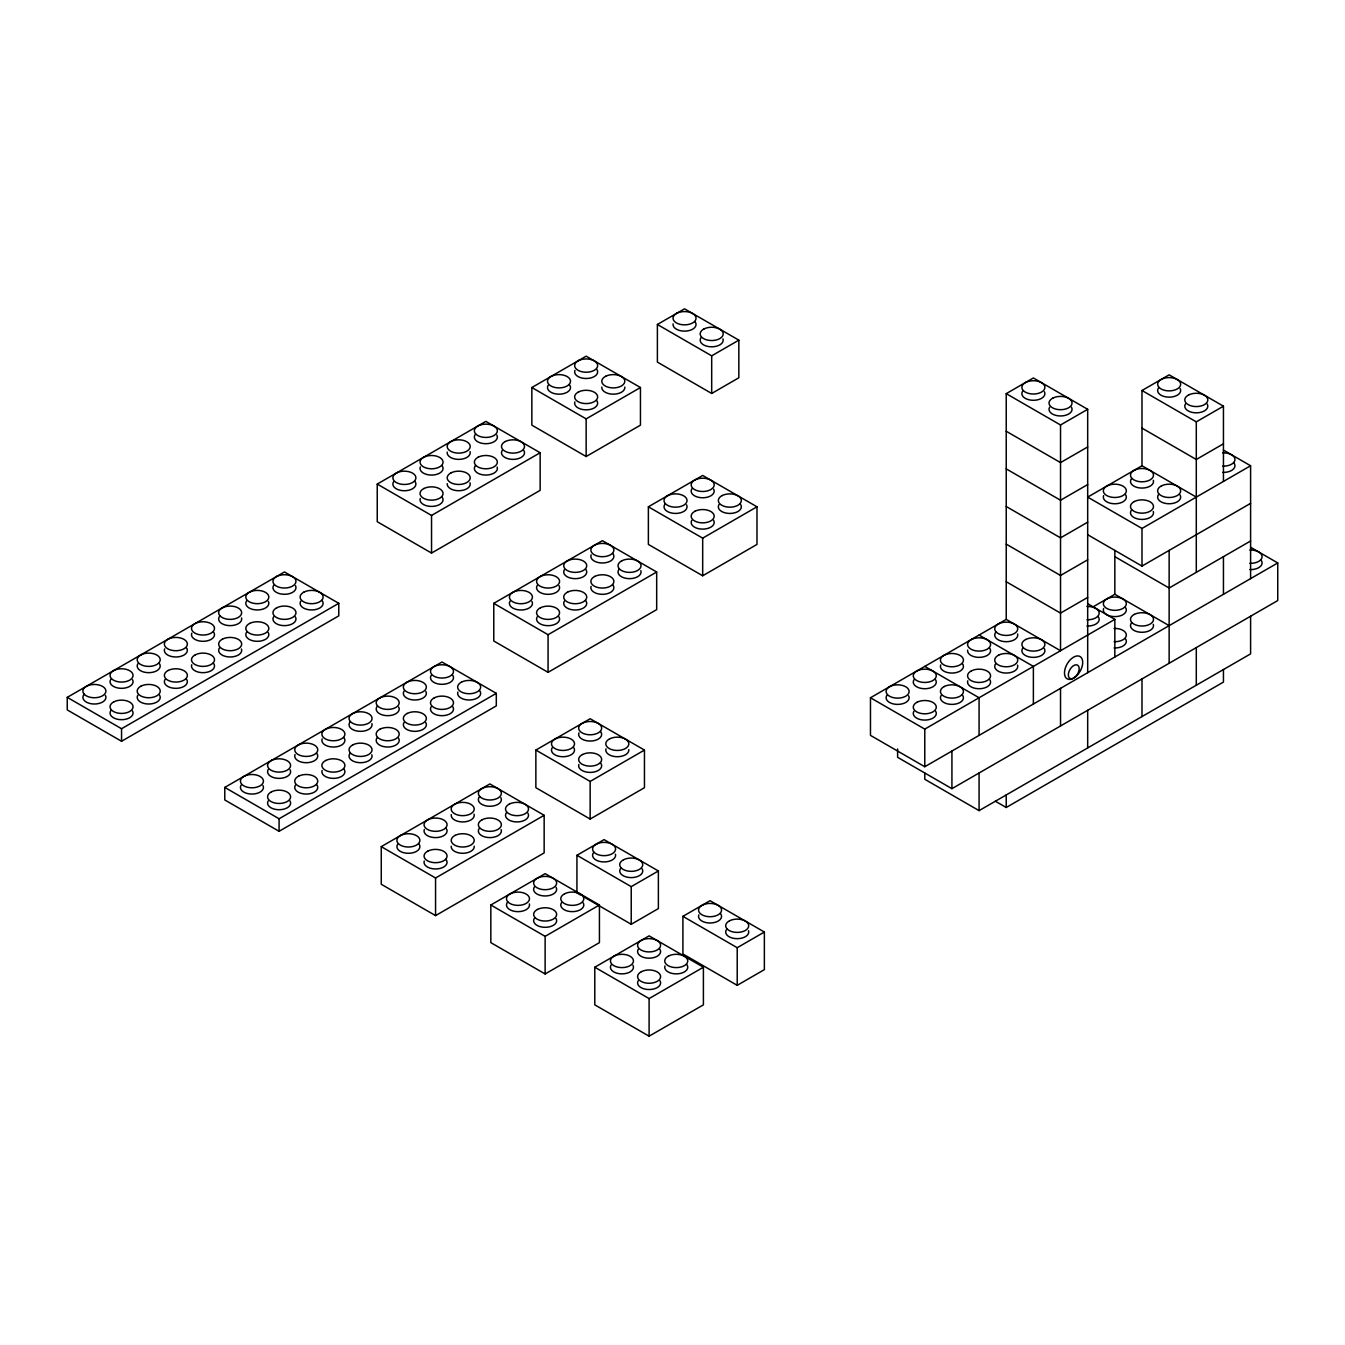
<?xml version="1.0" encoding="UTF-8"?>
<svg xmlns="http://www.w3.org/2000/svg" width="1345" height="1345" viewBox="0 0 1345 1345"><rect width="100%" height="100%" fill="white"/><g stroke="black" fill="none" stroke-linecap="round" stroke-linejoin="round"><path stroke-width="1.5" d="M531.847 387.528L586.151 356.173L640.455 387.528L640.455 425.154L586.151 456.51L531.847 425.154L531.847 387.528L586.151 418.883L640.455 387.528M377.239 484.082L485.848 421.388L540.152 452.744L540.152 490.353L431.543 553.064L377.239 521.709L377.239 484.082L431.543 515.438L540.152 452.744M657.386 324.481L684.538 308.812L738.842 340.15L738.842 377.777L711.69 393.463L657.386 362.108L657.386 324.481L711.69 355.837L738.842 340.15M67.25 697.366L284.467 571.961L338.772 603.317L338.772 615.859L121.554 741.263L67.25 709.908L67.25 697.366L121.554 728.721L338.772 603.317M648.374 506.796L702.678 475.441L756.983 506.796L756.983 544.422L702.678 575.778L648.374 544.422L648.374 506.796L702.678 538.151L756.983 506.796M493.766 603.35L602.375 540.656L656.679 572.012L656.679 609.621L548.071 672.332L493.766 640.977L493.766 603.35L548.071 634.705L656.679 572.012M224.783 787.413L442.001 662.009L496.305 693.347L496.305 705.89L279.087 831.294L224.783 799.956L224.783 787.413L279.087 818.769L496.305 693.347M897.619 748.963L897.619 757.319L951.924 788.674L1277.75 600.559L1277.75 562.95L924.772 766.734L870.467 735.379L870.467 697.752L1006.228 619.372L1006.228 393.648L1033.38 377.962L1087.685 409.317L1087.685 672.668M1006.228 393.648L1060.532 424.986L1087.685 409.317M1196.293 497.112L1141.989 465.757L1141.989 390.504L1169.141 374.835L1223.446 406.19L1223.446 481.426M535.865 750.073L590.152 718.734L644.457 750.073L644.457 787.699L590.152 819.055L535.865 787.699L535.865 750.073L590.152 781.428L644.457 750.073M381.257 846.644L489.866 783.933L544.153 815.289L544.153 852.915L435.561 915.609L381.257 884.27L381.257 846.644L435.561 877.999L544.153 815.289M1087.685 446.943L1060.532 462.613L1006.228 431.257M1087.685 484.57L1060.532 500.239L1006.228 468.884M1141.989 390.504L1196.293 421.859L1223.446 406.19M1141.989 465.757L1087.685 497.112L1141.989 528.45L1250.598 465.757L1250.598 578.619M1087.685 522.179L1060.532 537.865L1006.228 506.51M1223.446 443.8L1196.293 459.486L1141.989 428.13M1087.685 559.806L1060.532 575.475L1006.228 544.137M490.824 905L545.129 873.645L599.433 905L599.433 942.626L545.129 973.965L490.824 942.626L490.824 905L545.129 936.355L599.433 905M580.552 894.997L576.938 892.912L576.938 855.285L604.09 839.616L658.378 870.972L658.378 908.581L631.225 924.267L584.167 897.098M1087.685 597.432L1060.532 613.101L1006.228 581.746M1087.685 534.722L1141.989 566.077L1250.598 503.366M1093.115 606.83L1114.837 594.288L1169.141 625.644M576.938 855.285L631.225 886.641L658.378 870.972M870.467 697.752L924.772 729.108L1114.837 619.372L1114.837 656.999M1250.598 540.993L1169.141 588.017L1114.837 556.679M594.793 967.223L649.097 935.868L703.401 967.223L703.401 1004.849L649.097 1036.188L594.793 1004.849L594.793 967.223L649.097 998.578L703.401 967.223M682.907 916.348L710.059 900.679L764.363 932.035L764.363 969.644L737.211 985.33L682.907 953.975L682.907 916.348L737.211 947.704L764.363 932.035M924.772 773.005L924.772 779.276L979.076 810.631L1250.598 653.872L1250.598 616.245M995.367 801.216L1006.228 807.488L1223.446 682.083L1223.446 669.541M1223.446 450.071L1250.598 465.757M1250.598 547.264L1277.75 562.95M1087.685 603.703L1114.837 619.372M1006.228 619.372L1060.532 650.728L1060.532 424.986M979.076 635.059L1033.38 666.397L1033.38 704.023M924.772 666.397L979.076 697.752L979.076 735.379M1223.446 556.679L1223.446 594.288M1196.293 421.859L1196.293 572.348M1196.293 647.601L1196.293 685.21M1169.141 550.408L1169.141 663.27M1141.989 528.45L1141.989 566.077M1141.989 678.939L1141.989 716.566M1114.837 550.408L1114.837 594.288M1087.685 710.294L1087.685 747.921M1060.532 688.354L1060.532 725.981M1006.228 794.945L1006.228 807.488M979.076 773.005L979.076 810.631M951.924 751.048L951.924 788.674M924.772 729.108L924.772 766.734M737.211 947.704L737.211 985.33M711.69 355.837L711.69 393.463M702.678 538.151L702.678 575.778M649.097 998.578L649.097 1036.188M631.225 886.641L631.225 924.267M590.152 781.428L590.152 819.055M586.151 418.883L586.151 456.51M548.071 634.705L548.071 672.332M545.129 936.355L545.129 973.965M435.561 877.999L435.561 915.609M431.543 515.438L431.543 553.064M279.087 818.769L279.087 831.294M121.554 728.721L121.554 741.263M1071.444 407.165A11.517 6.658 0 0 1 1069.208 413.688L1068.149 414.31A11.517 6.658 0 0 1 1054.144 414.848A11.517 6.658 0 0 1 1049.621 407.182M1044.392 391.698A11.517 6.658 0 0 1 1041.82 398.17L1040.727 398.776A11.517 6.658 0 0 1 1026.706 399.062A11.517 6.658 0 0 1 1022.587 391.311M1086.911 606.477A11.517 6.658 0 0 1 1098.008 610.159A11.517 6.658 0 0 1 1096.36 617.489L1095.301 618.095A11.517 6.658 0 0 1 1086.945 619.742M1098.008 616.43A11.517 6.658 0 0 1 1096.36 623.761L1095.301 624.366A11.517 6.658 0 0 1 1086.945 626.013M1207.205 404.038A11.517 6.658 0 0 1 1204.969 410.561L1203.909 411.183A11.517 6.658 0 0 1 1189.905 411.721A11.517 6.658 0 0 1 1185.382 404.055M1180.153 388.554A11.517 6.658 0 0 1 1177.581 395.043L1176.471 395.632A11.517 6.658 0 0 1 1161.861 395.665A11.517 6.658 0 0 1 1158.97 387.394M1180.053 494.96A11.517 6.658 0 0 1 1177.816 501.483L1176.757 502.105A11.517 6.658 0 0 1 1162.147 502.391A11.517 6.658 0 0 1 1158.802 494.17M1125.311 494.338A11.517 6.658 0 0 1 1123.277 501.635L1122.167 502.24A11.517 6.658 0 0 1 1108.784 502.761A11.517 6.658 0 0 1 1103.606 495.616M1153.287 511.47A11.517 6.658 0 0 1 1150.664 517.153L1149.605 517.775A11.517 6.658 0 0 1 1134.995 518.06A11.517 6.658 0 0 1 1131.649 509.839M1153.354 480.333A11.517 6.658 0 0 1 1150.429 485.965L1149.319 486.554A11.517 6.658 0 0 1 1134.709 486.587A11.517 6.658 0 0 1 1131.818 478.316M1222.672 452.845A11.517 6.658 0 0 1 1233.768 456.527A11.517 6.658 0 0 1 1232.121 463.857L1231.062 464.479A11.517 6.658 0 0 1 1222.706 466.127M1233.768 462.798A11.517 6.658 0 0 1 1232.121 470.128L1231.062 470.75A11.517 6.658 0 0 1 1222.706 472.381M1017.593 633.949A11.517 6.658 0 0 1 1014.668 639.581L1013.575 640.186A11.517 6.658 0 0 1 998.948 640.203A11.517 6.658 0 0 1 996.057 631.931M1044.292 648.576A11.517 6.658 0 0 1 1042.056 655.099L1040.996 655.721A11.517 6.658 0 0 1 1026.386 656.007A11.517 6.658 0 0 1 1023.041 647.802M962.247 694.81A11.517 6.658 0 0 1 960.599 702.14L959.54 702.746A11.517 6.658 0 0 1 945.552 703.284A11.517 6.658 0 0 1 941.012 695.634M908.648 695.802A11.517 6.658 0 0 1 906.059 702.292L904.966 702.88A11.517 6.658 0 0 1 890.945 703.166A11.517 6.658 0 0 1 886.826 695.432M935.683 711.286A11.517 6.658 0 0 1 933.447 717.81L932.388 718.432A11.517 6.658 0 0 1 918.4 718.97A11.517 6.658 0 0 1 913.86 711.303M935.263 679.309A11.517 6.658 0 0 1 933.211 686.606L932.119 687.211A11.517 6.658 0 0 1 918.097 687.497A11.517 6.658 0 0 1 913.978 679.763M1017.526 665.102A11.517 6.658 0 0 1 1014.903 670.785L1013.844 671.39A11.517 6.658 0 0 1 999.234 671.693A11.517 6.658 0 0 1 995.888 663.472M962.415 663.64A11.517 6.658 0 0 1 960.364 670.936L959.271 671.525A11.517 6.658 0 0 1 945.871 672.063A11.517 6.658 0 0 1 940.71 664.918M989.399 679.124A11.517 6.658 0 0 1 987.751 686.454L986.692 687.076A11.517 6.658 0 0 1 973.343 687.85A11.517 6.658 0 0 1 967.778 680.789M989.567 647.971A11.517 6.658 0 0 1 987.516 655.267L986.423 655.856A11.517 6.658 0 0 1 973.679 656.595A11.517 6.658 0 0 1 967.61 650.089M1153.287 624.332A11.517 6.658 0 0 1 1150.664 630.032L1149.605 630.637A11.517 6.658 0 0 1 1134.995 630.923A11.517 6.658 0 0 1 1131.649 622.718M1125.311 607.217A11.517 6.658 0 0 1 1123.277 614.497L1122.167 615.102A11.517 6.658 0 0 1 1108.784 615.623A11.517 6.658 0 0 1 1103.606 608.478M1114.063 628.418A11.517 6.658 0 0 1 1125.16 632.1A11.517 6.658 0 0 1 1123.512 639.43L1122.453 640.052A11.517 6.658 0 0 1 1114.097 641.683M1125.16 638.371A11.517 6.658 0 0 1 1123.512 645.701L1122.453 646.323A11.517 6.658 0 0 1 1114.097 647.954M1260.921 559.991A11.517 6.658 0 0 1 1259.273 567.321L1258.214 567.943A11.517 6.658 0 0 1 1249.858 569.574M1249.824 550.038A11.517 6.658 0 0 1 1260.921 553.72A11.517 6.658 0 0 1 1259.273 561.05L1258.214 561.672A11.517 6.658 0 0 1 1249.858 563.303M748.492 930.723A11.517 6.658 0 0 1 745.87 936.406L744.811 937.028A11.517 6.658 0 0 1 730.2 937.314A11.517 6.658 0 0 1 726.872 929.092M720.533 913.591A11.517 6.658 0 0 1 718.482 920.888L717.389 921.476A11.517 6.658 0 0 1 703.99 922.014A11.517 6.658 0 0 1 698.828 914.852M642.137 868.82A11.517 6.658 0 0 1 639.901 875.343L638.841 875.965A11.517 6.658 0 0 1 624.231 876.251A11.517 6.658 0 0 1 620.902 868.029M615.438 854.193A11.517 6.658 0 0 1 612.513 859.825L611.42 860.413A11.517 6.658 0 0 1 596.793 860.447A11.517 6.658 0 0 1 593.902 852.175M686.572 964.264A11.517 6.658 0 0 1 684.924 971.594L683.848 972.216A11.517 6.658 0 0 1 670.499 972.99A11.517 6.658 0 0 1 664.951 965.929M632.957 965.273A11.517 6.658 0 0 1 630.368 971.746L629.275 972.351A11.517 6.658 0 0 1 615.27 972.637A11.517 6.658 0 0 1 611.151 964.886M659.991 980.74A11.517 6.658 0 0 1 657.772 987.264L656.713 987.886A11.517 6.658 0 0 1 642.708 988.424A11.517 6.658 0 0 1 638.186 980.774M659.571 948.78A11.517 6.658 0 0 1 657.52 956.076L656.427 956.665A11.517 6.658 0 0 1 642.422 956.967A11.517 6.658 0 0 1 638.303 949.217M583.192 902.848A11.517 6.658 0 0 1 580.956 909.371L579.897 909.993A11.517 6.658 0 0 1 565.909 910.531A11.517 6.658 0 0 1 561.369 902.865M529.342 903.89A11.517 6.658 0 0 1 526.416 909.523L525.323 910.128A11.517 6.658 0 0 1 510.696 910.145A11.517 6.658 0 0 1 507.805 901.873M556.04 918.517A11.517 6.658 0 0 1 553.804 925.057L552.745 925.663A11.517 6.658 0 0 1 538.134 925.948A11.517 6.658 0 0 1 534.789 917.744M556.141 887.364A11.517 6.658 0 0 1 553.568 893.853L552.476 894.442A11.517 6.658 0 0 1 538.454 894.744A11.517 6.658 0 0 1 534.335 886.994M628.804 749.636A11.517 6.658 0 0 1 625.98 754.461L624.921 755.066A11.517 6.658 0 0 1 611.571 755.84A11.517 6.658 0 0 1 606.007 748.795M573.491 747.316A11.517 6.658 0 0 1 571.44 754.612L570.347 755.201A11.517 6.658 0 0 1 556.326 755.503A11.517 6.658 0 0 1 552.207 747.753M600.475 762.8A11.517 6.658 0 0 1 598.828 770.13L597.768 770.752A11.517 6.658 0 0 1 584.419 771.526A11.517 6.658 0 0 1 578.854 764.464M600.643 731.646A11.517 6.658 0 0 1 598.592 738.926L597.499 739.531A11.517 6.658 0 0 1 584.1 740.053A11.517 6.658 0 0 1 578.938 732.907M527.913 813.137A11.517 6.658 0 0 1 525.676 819.66L524.617 820.282A11.517 6.658 0 0 1 510.007 820.568A11.517 6.658 0 0 1 506.678 812.363M500.878 797.669A11.517 6.658 0 0 1 498.289 804.142L497.196 804.747A11.517 6.658 0 0 1 482.569 804.764A11.517 6.658 0 0 1 479.677 796.492M474.062 814.179A11.517 6.658 0 0 1 471.137 819.828L470.044 820.416A11.517 6.658 0 0 1 457.3 821.156A11.517 6.658 0 0 1 451.247 814.65M501.147 829.663A11.517 6.658 0 0 1 498.524 835.346L497.465 835.951A11.517 6.658 0 0 1 482.855 836.254A11.517 6.658 0 0 1 479.526 828.032M446.036 828.201A11.517 6.658 0 0 1 443.984 835.497L442.892 836.086A11.517 6.658 0 0 1 429.509 836.624A11.517 6.658 0 0 1 424.331 829.478M474.197 846.19A11.517 6.658 0 0 1 471.372 851.015L470.313 851.637A11.517 6.658 0 0 1 457.619 852.612A11.517 6.658 0 0 1 451.214 846.224M445.884 859.371A11.517 6.658 0 0 1 444.22 866.701L443.161 867.306A11.517 6.658 0 0 1 429.812 868.08A11.517 6.658 0 0 1 424.247 861.035M418.883 843.87A11.517 6.658 0 0 1 416.832 851.166L415.739 851.772A11.517 6.658 0 0 1 401.718 852.058A11.517 6.658 0 0 1 397.616 844.324M640.825 570.7A11.517 6.658 0 0 1 638.202 576.383L637.143 577.005A11.517 6.658 0 0 1 622.533 577.291A11.517 6.658 0 0 1 619.188 569.069M612.849 553.568A11.517 6.658 0 0 1 610.815 560.865L609.705 561.453A11.517 6.658 0 0 1 596.323 561.991A11.517 6.658 0 0 1 591.144 554.846M585.714 569.238A11.517 6.658 0 0 1 583.663 576.534L582.57 577.139A11.517 6.658 0 0 1 568.548 577.425A11.517 6.658 0 0 1 564.429 569.675M612.698 584.739A11.517 6.658 0 0 1 611.05 592.052L609.991 592.674A11.517 6.658 0 0 1 596.642 593.448A11.517 6.658 0 0 1 591.077 586.386M559.083 585.731A11.517 6.658 0 0 1 556.511 592.22L555.418 592.809A11.517 6.658 0 0 1 541.396 593.095A11.517 6.658 0 0 1 537.277 585.361M585.546 600.408A11.517 6.658 0 0 1 583.898 607.738L582.839 608.343A11.517 6.658 0 0 1 568.834 608.898A11.517 6.658 0 0 1 564.312 601.232M558.982 616.884A11.517 6.658 0 0 1 556.746 623.408L555.687 624.03A11.517 6.658 0 0 1 541.699 624.568A11.517 6.658 0 0 1 537.159 616.901M531.931 601.4A11.517 6.658 0 0 1 529.358 607.89L528.266 608.478A11.517 6.658 0 0 1 514.244 608.781A11.517 6.658 0 0 1 510.125 601.03M740.154 503.837A11.517 6.658 0 0 1 738.506 511.167L737.447 511.789A11.517 6.658 0 0 1 723.442 512.327A11.517 6.658 0 0 1 718.919 504.661M686.538 504.846A11.517 6.658 0 0 1 683.966 511.335L682.856 511.924A11.517 6.658 0 0 1 668.246 511.941A11.517 6.658 0 0 1 665.355 503.686M713.59 520.33A11.517 6.658 0 0 1 711.354 526.853L710.294 527.459A11.517 6.658 0 0 1 696.29 528.013A11.517 6.658 0 0 1 691.767 520.347M713.691 489.176A11.517 6.658 0 0 1 711.118 495.649L710.009 496.255A11.517 6.658 0 0 1 696.004 496.54A11.517 6.658 0 0 1 691.885 488.79M452.324 706.075A11.517 6.658 0 0 1 450.676 713.405L449.6 714.027A11.517 6.658 0 0 1 435.612 714.565A11.517 6.658 0 0 1 431.089 706.898M452.475 674.921A11.517 6.658 0 0 1 450.424 682.218L449.331 682.806A11.517 6.658 0 0 1 435.326 683.092A11.517 6.658 0 0 1 431.207 675.358M371.842 754.747A11.517 6.658 0 0 1 369.219 760.429L368.16 761.051A11.517 6.658 0 0 1 353.55 761.337A11.517 6.658 0 0 1 350.204 753.133M316.714 753.301A11.517 6.658 0 0 1 314.68 760.597L313.57 761.186A11.517 6.658 0 0 1 300.187 761.724A11.517 6.658 0 0 1 295.009 754.562M479.476 690.405A11.517 6.658 0 0 1 477.828 697.736L476.752 698.341A11.517 6.658 0 0 1 463.403 699.114A11.517 6.658 0 0 1 457.855 692.07M289.999 800.931A11.517 6.658 0 0 1 287.763 807.471L286.704 808.076A11.517 6.658 0 0 1 272.699 808.614A11.517 6.658 0 0 1 268.176 800.964M316.563 784.454A11.517 6.658 0 0 1 314.915 791.785L313.856 792.407A11.517 6.658 0 0 1 299.851 792.945A11.517 6.658 0 0 1 295.328 785.278M425.861 691.397A11.517 6.658 0 0 1 423.271 697.887L422.179 698.475A11.517 6.658 0 0 1 408.174 698.778A11.517 6.658 0 0 1 404.055 691.027M398.708 707.083A11.517 6.658 0 0 1 396.119 713.556L395.026 714.161A11.517 6.658 0 0 1 380.416 714.178A11.517 6.658 0 0 1 377.525 705.906M425.743 722.551A11.517 6.658 0 0 1 423.524 729.091L422.464 729.696A11.517 6.658 0 0 1 408.46 730.234A11.517 6.658 0 0 1 403.937 722.584M398.591 738.237A11.517 6.658 0 0 1 396.371 744.76L395.312 745.382A11.517 6.658 0 0 1 380.702 745.668A11.517 6.658 0 0 1 377.357 737.447M371.909 723.61A11.517 6.658 0 0 1 368.984 729.242L367.874 729.831A11.517 6.658 0 0 1 353.264 729.864A11.517 6.658 0 0 1 350.373 721.592M343.715 768.785A11.517 6.658 0 0 1 342.067 776.115L341.008 776.721A11.517 6.658 0 0 1 327.642 777.494A11.517 6.658 0 0 1 322.094 770.45M343.866 737.615A11.517 6.658 0 0 1 341.832 744.911L340.722 745.517A11.517 6.658 0 0 1 327.339 746.038A11.517 6.658 0 0 1 322.161 738.893M290.1 769.777A11.517 6.658 0 0 1 287.527 776.267L286.418 776.855A11.517 6.658 0 0 1 272.413 777.158A11.517 6.658 0 0 1 268.294 769.407M262.947 785.463A11.517 6.658 0 0 1 260.375 791.936L259.266 792.541A11.517 6.658 0 0 1 245.261 792.827A11.517 6.658 0 0 1 241.142 785.093M722.971 338.856A11.517 6.658 0 0 1 720.348 344.539L719.289 345.161A11.517 6.658 0 0 1 704.679 345.446A11.517 6.658 0 0 1 701.35 337.225M695.012 321.724A11.517 6.658 0 0 1 692.961 329.021L691.868 329.609A11.517 6.658 0 0 1 679.124 330.366A11.517 6.658 0 0 1 673.072 323.859M624.803 387.074A11.517 6.658 0 0 1 621.978 391.899L620.919 392.521A11.517 6.658 0 0 1 608.226 393.497A11.517 6.658 0 0 1 601.803 387.108M569.49 384.771A11.517 6.658 0 0 1 567.439 392.067L566.346 392.656A11.517 6.658 0 0 1 552.324 392.942A11.517 6.658 0 0 1 548.205 385.208M596.474 400.255A11.517 6.658 0 0 1 594.826 407.585L593.767 408.191A11.517 6.658 0 0 1 580.418 408.964A11.517 6.658 0 0 1 574.853 401.92M596.625 369.085A11.517 6.658 0 0 1 594.591 376.381L593.481 376.987A11.517 6.658 0 0 1 580.099 377.508A11.517 6.658 0 0 1 574.937 370.363M523.911 450.592A11.517 6.658 0 0 1 521.675 457.115L520.616 457.737A11.517 6.658 0 0 1 506.628 458.275A11.517 6.658 0 0 1 502.088 450.609M496.86 435.108A11.517 6.658 0 0 1 494.287 441.597L493.195 442.186A11.517 6.658 0 0 1 478.568 442.219A11.517 6.658 0 0 1 475.676 433.947M470.061 451.634A11.517 6.658 0 0 1 467.135 457.266L466.042 457.872A11.517 6.658 0 0 1 453.299 458.611A11.517 6.658 0 0 1 447.229 452.105M497.146 467.102A11.517 6.658 0 0 1 494.523 472.784L493.464 473.406A11.517 6.658 0 0 1 478.854 473.692A11.517 6.658 0 0 1 475.508 465.488M442.034 465.656A11.517 6.658 0 0 1 439.983 472.952L438.89 473.541A11.517 6.658 0 0 1 425.491 474.079A11.517 6.658 0 0 1 420.329 466.917M469.993 482.788A11.517 6.658 0 0 1 467.371 488.47L466.312 489.076A11.517 6.658 0 0 1 453.618 490.051A11.517 6.658 0 0 1 447.212 483.662M441.866 496.809A11.517 6.658 0 0 1 440.218 504.14L439.159 504.762A11.517 6.658 0 0 1 425.81 505.535A11.517 6.658 0 0 1 420.245 498.474M414.882 481.325A11.517 6.658 0 0 1 412.831 488.622L411.738 489.21A11.517 6.658 0 0 1 397.716 489.513A11.517 6.658 0 0 1 393.597 481.762M295.362 616.851A11.517 6.658 0 0 1 293.143 623.374L292.067 623.979A11.517 6.658 0 0 1 278.079 624.534A11.517 6.658 0 0 1 273.556 616.867M295.48 585.697A11.517 6.658 0 0 1 292.891 592.17L291.798 592.775A11.517 6.658 0 0 1 277.776 593.061A11.517 6.658 0 0 1 273.674 585.31M213.334 663.068A11.517 6.658 0 0 1 211.686 670.398L210.61 671.02A11.517 6.658 0 0 1 197.261 671.794A11.517 6.658 0 0 1 191.713 664.733M159.181 663.253A11.517 6.658 0 0 1 157.13 670.55L156.037 671.155A11.517 6.658 0 0 1 142.015 671.441A11.517 6.658 0 0 1 137.913 663.69M321.943 600.374A11.517 6.658 0 0 1 320.295 607.688L319.219 608.31A11.517 6.658 0 0 1 305.231 608.848A11.517 6.658 0 0 1 300.708 601.181M132.449 710.9A11.517 6.658 0 0 1 130.23 717.423L129.154 718.045A11.517 6.658 0 0 1 114.56 718.331A11.517 6.658 0 0 1 111.215 710.11M159.601 695.23A11.517 6.658 0 0 1 157.382 701.754L156.306 702.359A11.517 6.658 0 0 1 142.318 702.914A11.517 6.658 0 0 1 137.795 695.247M268.327 601.366A11.517 6.658 0 0 1 265.738 607.856L264.646 608.444A11.517 6.658 0 0 1 250.624 608.73A11.517 6.658 0 0 1 246.522 600.996M241.528 617.893A11.517 6.658 0 0 1 238.586 623.525L237.493 624.114A11.517 6.658 0 0 1 222.883 624.147A11.517 6.658 0 0 1 219.992 615.875M268.21 632.52A11.517 6.658 0 0 1 265.991 639.043L264.915 639.665A11.517 6.658 0 0 1 250.321 639.951A11.517 6.658 0 0 1 246.976 631.73M241.461 649.03A11.517 6.658 0 0 1 238.838 654.729L237.762 655.334A11.517 6.658 0 0 1 223.169 655.62A11.517 6.658 0 0 1 219.823 647.416M213.485 631.898A11.517 6.658 0 0 1 211.434 639.194L210.341 639.8A11.517 6.658 0 0 1 196.958 640.321A11.517 6.658 0 0 1 191.78 633.176M186.182 678.754A11.517 6.658 0 0 1 184.534 686.068L183.458 686.69A11.517 6.658 0 0 1 169.47 687.228A11.517 6.658 0 0 1 164.947 679.561M186.333 647.584A11.517 6.658 0 0 1 184.282 654.88L183.189 655.469A11.517 6.658 0 0 1 169.806 656.007A11.517 6.658 0 0 1 164.628 648.862M132.567 679.746A11.517 6.658 0 0 1 129.977 686.236L128.885 686.824A11.517 6.658 0 0 1 114.88 687.11A11.517 6.658 0 0 1 110.761 679.376M105.414 695.415A11.517 6.658 0 0 1 102.825 701.905L101.732 702.493A11.517 6.658 0 0 1 87.122 702.527A11.517 6.658 0 0 1 84.231 694.255M1075.765 676.636L1073.394 678.3A12.878 7.431 -60 0 1 1065.408 667.776A12.878 7.431 -60 0 1 1080.674 656.982A12.878 7.431 -60 0 1 1075.765 676.636M578.552 391.933L577.476 392.555A11.517 6.658 0 0 0 578.014 401.651A11.517 6.658 0 0 0 593.767 401.92L594.826 401.314A11.517 6.658 0 0 0 594.288 392.219A11.517 6.658 0 0 0 578.552 391.933M605.704 376.264L604.628 376.886A11.517 6.658 0 0 0 605.166 385.965A11.517 6.658 0 0 0 620.919 386.25L621.978 385.628A11.517 6.658 0 0 0 621.44 376.55A11.517 6.658 0 0 0 605.704 376.264M423.944 488.504L422.885 489.109A11.517 6.658 0 0 0 423.423 498.205A11.517 6.658 0 0 0 439.159 498.491L440.218 497.869A11.517 6.658 0 0 0 439.68 488.79A11.517 6.658 0 0 0 423.944 488.504M451.096 472.818L450.037 473.44A11.517 6.658 0 0 0 450.575 482.536A11.517 6.658 0 0 0 466.312 482.805L467.371 482.199A11.517 6.658 0 0 0 466.833 473.104A11.517 6.658 0 0 0 451.096 472.818M478.248 457.149L477.189 457.771A11.517 6.658 0 0 0 477.727 466.849A11.517 6.658 0 0 0 493.464 467.135L494.523 466.513A11.517 6.658 0 0 0 493.985 457.434A11.517 6.658 0 0 0 478.248 457.149M505.401 441.479L504.325 442.085A11.517 6.658 0 0 0 504.879 451.18A11.517 6.658 0 0 0 520.616 451.466L521.675 450.844A11.517 6.658 0 0 0 521.137 441.765A11.517 6.658 0 0 0 505.401 441.479M704.074 328.903L703.015 329.508A11.517 6.658 0 0 0 703.553 338.604A11.517 6.658 0 0 0 719.289 338.89L720.348 338.267A11.517 6.658 0 0 0 719.81 329.172A11.517 6.658 0 0 0 704.074 328.903M113.938 701.787L112.879 702.393A11.517 6.658 0 0 0 113.417 711.488A11.517 6.658 0 0 0 129.154 711.774L130.23 711.152A11.517 6.658 0 0 0 129.692 702.073A11.517 6.658 0 0 0 113.938 701.787M141.09 686.101L140.031 686.723A11.517 6.658 0 0 0 140.569 695.819A11.517 6.658 0 0 0 156.306 696.088L157.382 695.483A11.517 6.658 0 0 0 156.844 686.387A11.517 6.658 0 0 0 141.09 686.101M168.243 670.432L167.183 671.054A11.517 6.658 0 0 0 167.721 680.133A11.517 6.658 0 0 0 183.458 680.419L184.534 679.797A11.517 6.658 0 0 0 183.996 670.718A11.517 6.658 0 0 0 168.243 670.432M195.395 654.763L194.336 655.368A11.517 6.658 0 0 0 194.874 664.464A11.517 6.658 0 0 0 210.61 664.749L211.686 664.127A11.517 6.658 0 0 0 211.148 655.049A11.517 6.658 0 0 0 195.395 654.763M222.547 639.077L221.488 639.699A11.517 6.658 0 0 0 222.026 648.778A11.517 6.658 0 0 0 237.762 649.063L238.838 648.458A11.517 6.658 0 0 0 238.3 639.363A11.517 6.658 0 0 0 222.547 639.077M249.699 623.408L248.64 624.013A11.517 6.658 0 0 0 249.178 633.108A11.517 6.658 0 0 0 264.915 633.394L265.991 632.772A11.517 6.658 0 0 0 265.453 623.693A11.517 6.658 0 0 0 249.699 623.408M276.851 607.721L275.792 608.343A11.517 6.658 0 0 0 276.33 617.439A11.517 6.658 0 0 0 292.067 617.708L293.143 617.103A11.517 6.658 0 0 0 292.605 608.007A11.517 6.658 0 0 0 276.851 607.721M304.004 592.052L302.944 592.674A11.517 6.658 0 0 0 303.482 601.753A11.517 6.658 0 0 0 319.219 602.039L320.295 601.417A11.517 6.658 0 0 0 319.74 592.338A11.517 6.658 0 0 0 304.004 592.052M695.079 511.201L694.003 511.823A11.517 6.658 0 0 0 694.541 520.918A11.517 6.658 0 0 0 710.294 521.188L711.354 520.582A11.517 6.658 0 0 0 710.816 511.487A11.517 6.658 0 0 0 695.079 511.201M722.231 495.532L721.155 496.154A11.517 6.658 0 0 0 721.693 505.232A11.517 6.658 0 0 0 737.447 505.518L738.506 504.896A11.517 6.658 0 0 0 737.968 495.817A11.517 6.658 0 0 0 722.231 495.532M540.471 607.772L539.395 608.377A11.517 6.658 0 0 0 539.95 617.473A11.517 6.658 0 0 0 555.687 617.758L556.746 617.136A11.517 6.658 0 0 0 556.208 608.058A11.517 6.658 0 0 0 540.471 607.772M567.624 592.086L566.548 592.708A11.517 6.658 0 0 0 567.102 601.803A11.517 6.658 0 0 0 582.839 602.072L583.898 601.467A11.517 6.658 0 0 0 583.36 592.372A11.517 6.658 0 0 0 567.624 592.086M594.776 576.417L593.7 577.039A11.517 6.658 0 0 0 594.238 586.117A11.517 6.658 0 0 0 609.991 586.403L611.05 585.781A11.517 6.658 0 0 0 610.512 576.702A11.517 6.658 0 0 0 594.776 576.417M621.928 560.747L620.852 561.353A11.517 6.658 0 0 0 621.39 570.448A11.517 6.658 0 0 0 637.143 570.734L638.202 570.112A11.517 6.658 0 0 0 637.664 561.033A11.517 6.658 0 0 0 621.928 560.747M271.488 791.818L270.412 792.44A11.517 6.658 0 0 0 270.95 801.519A11.517 6.658 0 0 0 286.704 801.805L287.763 801.2A11.517 6.658 0 0 0 287.225 792.104A11.517 6.658 0 0 0 271.488 791.818M298.64 776.149L297.564 776.754A11.517 6.658 0 0 0 298.102 785.85A11.517 6.658 0 0 0 313.856 786.136L314.915 785.514A11.517 6.658 0 0 0 314.377 776.435A11.517 6.658 0 0 0 298.64 776.149M325.793 760.463L324.717 761.085A11.517 6.658 0 0 0 325.255 770.181A11.517 6.658 0 0 0 341.008 770.45L342.067 769.844A11.517 6.658 0 0 0 341.529 760.749A11.517 6.658 0 0 0 325.793 760.463M352.928 744.794L351.869 745.416A11.517 6.658 0 0 0 352.407 754.495A11.517 6.658 0 0 0 368.16 754.78L369.219 754.158A11.517 6.658 0 0 0 368.681 745.08A11.517 6.658 0 0 0 352.928 744.794M380.08 729.125L379.021 729.73A11.517 6.658 0 0 0 379.559 738.825A11.517 6.658 0 0 0 395.312 739.111L396.371 738.489A11.517 6.658 0 0 0 395.833 729.393A11.517 6.658 0 0 0 380.08 729.125M407.232 713.438L406.173 714.061A11.517 6.658 0 0 0 406.711 723.139A11.517 6.658 0 0 0 422.464 723.425L423.524 722.82A11.517 6.658 0 0 0 422.986 713.724A11.517 6.658 0 0 0 407.232 713.438M434.385 697.769L433.325 698.374A11.517 6.658 0 0 0 433.863 707.47A11.517 6.658 0 0 0 449.6 707.756L450.676 707.134A11.517 6.658 0 0 0 450.138 698.055A11.517 6.658 0 0 0 434.385 697.769M461.537 682.083L460.478 682.705A11.517 6.658 0 0 0 461.016 691.801A11.517 6.658 0 0 0 476.752 692.07L477.828 691.464A11.517 6.658 0 0 0 477.29 682.369A11.517 6.658 0 0 0 461.537 682.083M1052.933 398.053L1051.857 398.675A11.517 6.658 0 0 0 1052.395 407.754A11.517 6.658 0 0 0 1068.149 408.039L1069.208 407.417A11.517 6.658 0 0 0 1068.67 398.339A11.517 6.658 0 0 0 1052.933 398.053M1188.694 394.926L1187.618 395.531A11.517 6.658 0 0 0 1188.156 404.626A11.517 6.658 0 0 0 1203.909 404.912L1204.969 404.29A11.517 6.658 0 0 0 1204.431 395.195A11.517 6.658 0 0 0 1188.694 394.926M582.553 754.495L581.494 755.1A11.517 6.658 0 0 0 582.032 764.195A11.517 6.658 0 0 0 597.768 764.481L598.828 763.859A11.517 6.658 0 0 0 598.29 754.78A11.517 6.658 0 0 0 582.553 754.495M609.705 738.808L608.646 739.431A11.517 6.658 0 0 0 609.184 748.526A11.517 6.658 0 0 0 624.921 748.795L625.98 748.19A11.517 6.658 0 0 0 625.442 739.094A11.517 6.658 0 0 0 609.705 738.808M427.945 851.049L426.886 851.671A11.517 6.658 0 0 0 427.424 860.75A11.517 6.658 0 0 0 443.161 861.035L444.22 860.43A11.517 6.658 0 0 0 443.682 851.335A11.517 6.658 0 0 0 427.945 851.049M455.098 835.379L454.038 835.985A11.517 6.658 0 0 0 454.576 845.08A11.517 6.658 0 0 0 470.313 845.366L471.372 844.744A11.517 6.658 0 0 0 470.834 835.665A11.517 6.658 0 0 0 455.098 835.379M482.25 819.693L481.191 820.315A11.517 6.658 0 0 0 481.729 829.411A11.517 6.658 0 0 0 497.465 829.68L498.524 829.075A11.517 6.658 0 0 0 497.986 819.979A11.517 6.658 0 0 0 482.25 819.693M509.402 804.024L508.343 804.646A11.517 6.658 0 0 0 508.881 813.725A11.517 6.658 0 0 0 524.617 814.011L525.676 813.389A11.517 6.658 0 0 0 525.138 804.31A11.517 6.658 0 0 0 509.402 804.024M1134.39 501.517L1133.314 502.139A11.517 6.658 0 0 0 1133.852 511.218A11.517 6.658 0 0 0 1149.605 511.503L1150.664 510.881A11.517 6.658 0 0 0 1150.126 501.803A11.517 6.658 0 0 0 1134.39 501.517M1161.542 485.848L1160.466 486.453A11.517 6.658 0 0 0 1161.004 495.548A11.517 6.658 0 0 0 1176.757 495.834L1177.816 495.212A11.517 6.658 0 0 0 1177.278 486.117A11.517 6.658 0 0 0 1161.542 485.848M537.529 909.405L536.47 910.027A11.517 6.658 0 0 0 537.008 919.106A11.517 6.658 0 0 0 552.745 919.392L553.804 918.786A11.517 6.658 0 0 0 553.266 909.691A11.517 6.658 0 0 0 537.529 909.405M564.681 893.736L563.622 894.341A11.517 6.658 0 0 0 564.16 903.437A11.517 6.658 0 0 0 579.897 903.722L580.956 903.1A11.517 6.658 0 0 0 580.418 894.021A11.517 6.658 0 0 0 564.681 893.736M623.626 859.707L622.567 860.312A11.517 6.658 0 0 0 623.105 869.408A11.517 6.658 0 0 0 638.841 869.694L639.901 869.072A11.517 6.658 0 0 0 639.363 859.976A11.517 6.658 0 0 0 623.626 859.707M917.172 702.174L916.113 702.779A11.517 6.658 0 0 0 916.651 711.875A11.517 6.658 0 0 0 932.388 712.161L933.447 711.539A11.517 6.658 0 0 0 932.909 702.443A11.517 6.658 0 0 0 917.172 702.174M944.324 686.488L943.265 687.11A11.517 6.658 0 0 0 943.803 696.189A11.517 6.658 0 0 0 959.54 696.475L960.599 695.869A11.517 6.658 0 0 0 960.061 686.774A11.517 6.658 0 0 0 944.324 686.488M971.477 670.819L970.418 671.424A11.517 6.658 0 0 0 970.955 680.52A11.517 6.658 0 0 0 986.692 680.805L987.751 680.183A11.517 6.658 0 0 0 987.213 671.105A11.517 6.658 0 0 0 971.477 670.819M998.629 655.133L997.553 655.755A11.517 6.658 0 0 0 998.108 664.85A11.517 6.658 0 0 0 1013.844 665.119L1014.903 664.514A11.517 6.658 0 0 0 1014.365 655.418A11.517 6.658 0 0 0 998.629 655.133M1025.781 639.463L1024.705 640.086A11.517 6.658 0 0 0 1025.26 649.164A11.517 6.658 0 0 0 1040.996 649.45L1042.056 648.828A11.517 6.658 0 0 0 1041.518 639.749A11.517 6.658 0 0 0 1025.781 639.463M1134.39 614.379L1133.314 615.001A11.517 6.658 0 0 0 1133.852 624.08A11.517 6.658 0 0 0 1149.605 624.366L1150.664 623.761A11.517 6.658 0 0 0 1150.126 614.665A11.517 6.658 0 0 0 1134.39 614.379M641.481 971.628L640.422 972.25A11.517 6.658 0 0 0 640.96 981.329A11.517 6.658 0 0 0 656.713 981.615L657.772 981.009A11.517 6.658 0 0 0 657.234 971.914A11.517 6.658 0 0 0 641.481 971.628M668.633 955.959L667.574 956.564A11.517 6.658 0 0 0 668.112 965.66A11.517 6.658 0 0 0 683.848 965.945L684.924 965.323A11.517 6.658 0 0 0 684.386 956.245A11.517 6.658 0 0 0 668.633 955.959M729.595 920.77L728.536 921.375A11.517 6.658 0 0 0 729.074 930.471A11.517 6.658 0 0 0 744.811 930.757L745.87 930.135A11.517 6.658 0 0 0 745.332 921.039A11.517 6.658 0 0 0 729.595 920.77M578.821 360.46L577.728 361.048A11.517 6.658 0 0 0 577.778 370.144A11.517 6.658 0 0 0 593.481 370.716L594.591 370.11A11.517 6.658 0 0 0 594.54 361.015A11.517 6.658 0 0 0 578.821 360.46M551.669 376.129L550.576 376.718A11.517 6.658 0 0 0 550.626 385.813A11.517 6.658 0 0 0 566.346 386.385L567.439 385.796A11.517 6.658 0 0 0 567.388 376.701A11.517 6.658 0 0 0 551.669 376.129M677.191 313.082L676.098 313.688A11.517 6.658 0 0 0 676.148 322.766A11.517 6.658 0 0 0 691.868 323.338L692.961 322.75A11.517 6.658 0 0 0 692.91 313.654A11.517 6.658 0 0 0 677.191 313.082M478.517 425.659L477.425 426.264A11.517 6.658 0 0 0 477.475 435.36A11.517 6.658 0 0 0 493.195 435.914L494.287 435.326A11.517 6.658 0 0 0 494.237 426.231A11.517 6.658 0 0 0 478.517 425.659M451.365 441.345L450.272 441.933A11.517 6.658 0 0 0 450.323 451.029A11.517 6.658 0 0 0 466.042 451.601L467.135 450.995A11.517 6.658 0 0 0 467.085 441.9A11.517 6.658 0 0 0 451.365 441.345M424.213 457.014L423.12 457.619A11.517 6.658 0 0 0 423.171 466.698A11.517 6.658 0 0 0 438.89 467.27L439.983 466.681A11.517 6.658 0 0 0 439.933 457.586A11.517 6.658 0 0 0 424.213 457.014M397.061 472.683L395.968 473.289A11.517 6.658 0 0 0 396.018 482.384A11.517 6.658 0 0 0 411.738 482.956L412.831 482.351A11.517 6.658 0 0 0 412.781 473.255A11.517 6.658 0 0 0 397.061 472.683M277.137 576.248L276.028 576.837A11.517 6.658 0 0 0 276.078 585.932A11.517 6.658 0 0 0 291.798 586.504L292.891 585.899A11.517 6.658 0 0 0 292.84 576.803A11.517 6.658 0 0 0 277.137 576.248M249.985 591.918L248.875 592.523A11.517 6.658 0 0 0 248.926 601.602A11.517 6.658 0 0 0 264.646 602.173L265.738 601.585A11.517 6.658 0 0 0 265.688 592.489A11.517 6.658 0 0 0 249.985 591.918M222.833 607.587L221.723 608.192A11.517 6.658 0 0 0 221.774 617.288A11.517 6.658 0 0 0 237.493 617.859L238.586 617.254A11.517 6.658 0 0 0 238.536 608.159A11.517 6.658 0 0 0 222.833 607.587M195.681 623.273L194.571 623.861A11.517 6.658 0 0 0 194.621 632.957A11.517 6.658 0 0 0 210.341 633.529L211.434 632.923A11.517 6.658 0 0 0 211.4 623.845A11.517 6.658 0 0 0 195.681 623.273M168.528 638.942L167.419 639.547A11.517 6.658 0 0 0 167.469 648.643A11.517 6.658 0 0 0 183.189 649.198L184.282 648.609A11.517 6.658 0 0 0 184.248 639.514A11.517 6.658 0 0 0 168.528 638.942M141.376 654.628L140.267 655.217A11.517 6.658 0 0 0 140.317 664.312A11.517 6.658 0 0 0 156.037 664.884L157.13 664.279A11.517 6.658 0 0 0 157.096 655.183A11.517 6.658 0 0 0 141.376 654.628M114.224 670.298L113.114 670.886A11.517 6.658 0 0 0 113.165 679.982A11.517 6.658 0 0 0 128.885 680.553L129.977 679.965A11.517 6.658 0 0 0 129.944 670.869A11.517 6.658 0 0 0 114.224 670.298M87.072 685.967L85.962 686.572A11.517 6.658 0 0 0 86.013 695.668A11.517 6.658 0 0 0 101.732 696.222L102.825 695.634A11.517 6.658 0 0 0 102.792 686.538A11.517 6.658 0 0 0 87.072 685.967M695.348 479.728L694.255 480.316A11.517 6.658 0 0 0 694.289 489.412A11.517 6.658 0 0 0 710.009 489.983L711.118 489.378A11.517 6.658 0 0 0 711.068 480.283A11.517 6.658 0 0 0 695.348 479.728M668.196 495.397L667.103 495.986A11.517 6.658 0 0 0 667.137 505.081A11.517 6.658 0 0 0 682.856 505.653L683.966 505.064A11.517 6.658 0 0 0 683.916 495.969A11.517 6.658 0 0 0 668.196 495.397M595.045 544.927L593.952 545.532A11.517 6.658 0 0 0 594.002 554.628A11.517 6.658 0 0 0 609.705 555.182L610.815 554.594A11.517 6.658 0 0 0 610.764 545.498A11.517 6.658 0 0 0 595.045 544.927M567.893 560.613L566.8 561.201A11.517 6.658 0 0 0 566.85 570.297A11.517 6.658 0 0 0 582.57 570.868L583.663 570.263A11.517 6.658 0 0 0 583.612 561.168A11.517 6.658 0 0 0 567.893 560.613M540.74 576.282L539.648 576.887A11.517 6.658 0 0 0 539.698 585.966A11.517 6.658 0 0 0 555.418 586.538L556.511 585.949A11.517 6.658 0 0 0 556.46 576.854A11.517 6.658 0 0 0 540.74 576.282M513.588 591.951L512.495 592.557A11.517 6.658 0 0 0 512.546 601.652A11.517 6.658 0 0 0 528.266 602.207L529.358 601.618A11.517 6.658 0 0 0 529.308 592.523A11.517 6.658 0 0 0 513.588 591.951M434.67 666.279L433.561 666.885A11.517 6.658 0 0 0 433.611 675.963A11.517 6.658 0 0 0 449.331 676.535L450.424 675.947A11.517 6.658 0 0 0 450.39 666.851A11.517 6.658 0 0 0 434.67 666.279M407.518 681.949L406.409 682.554A11.517 6.658 0 0 0 406.459 691.649A11.517 6.658 0 0 0 422.179 692.204L423.271 691.616A11.517 6.658 0 0 0 423.238 682.52A11.517 6.658 0 0 0 407.518 681.949M380.366 697.635L379.273 698.223A11.517 6.658 0 0 0 379.307 707.319A11.517 6.658 0 0 0 395.026 707.89L396.119 707.285A11.517 6.658 0 0 0 396.086 698.206A11.517 6.658 0 0 0 380.366 697.635M353.214 713.304L352.121 713.909A11.517 6.658 0 0 0 352.155 723.005A11.517 6.658 0 0 0 367.874 723.56L368.984 722.971A11.517 6.658 0 0 0 368.933 713.876A11.517 6.658 0 0 0 353.214 713.304M326.062 728.99L324.969 729.578A11.517 6.658 0 0 0 325.002 738.674A11.517 6.658 0 0 0 340.722 739.246L341.832 738.64A11.517 6.658 0 0 0 341.781 729.545A11.517 6.658 0 0 0 326.062 728.99M298.909 744.659L297.817 745.248A11.517 6.658 0 0 0 297.85 754.343A11.517 6.658 0 0 0 313.57 754.915L314.68 754.326A11.517 6.658 0 0 0 314.629 745.231A11.517 6.658 0 0 0 298.909 744.659M271.757 760.328L270.664 760.934A11.517 6.658 0 0 0 270.698 770.029A11.517 6.658 0 0 0 286.418 770.584L287.527 769.996A11.517 6.658 0 0 0 287.477 760.9A11.517 6.658 0 0 0 271.757 760.328M244.605 776.015L243.512 776.603A11.517 6.658 0 0 0 243.546 785.699A11.517 6.658 0 0 0 259.266 786.27L260.375 785.665A11.517 6.658 0 0 0 260.325 776.586A11.517 6.658 0 0 0 244.605 776.015M1026.05 382.249L1024.957 382.837A11.517 6.658 0 0 0 1025.008 391.933A11.517 6.658 0 0 0 1040.727 392.505L1041.82 391.899A11.517 6.658 0 0 0 1041.77 382.804A11.517 6.658 0 0 0 1026.05 382.249M1161.811 379.105L1160.718 379.71A11.517 6.658 0 0 0 1160.752 388.789A11.517 6.658 0 0 0 1176.471 389.361L1177.581 388.772A11.517 6.658 0 0 0 1177.531 379.677A11.517 6.658 0 0 0 1161.811 379.105M582.822 723.005L581.729 723.593A11.517 6.658 0 0 0 581.78 732.689A11.517 6.658 0 0 0 597.499 733.26L598.592 732.672A11.517 6.658 0 0 0 598.542 723.576A11.517 6.658 0 0 0 582.822 723.005M555.67 738.674L554.577 739.279A11.517 6.658 0 0 0 554.628 748.375A11.517 6.658 0 0 0 570.347 748.93L571.44 748.341A11.517 6.658 0 0 0 571.39 739.246A11.517 6.658 0 0 0 555.67 738.674M482.519 788.22L481.426 788.809A11.517 6.658 0 0 0 481.476 797.904A11.517 6.658 0 0 0 497.196 798.476L498.289 797.871A11.517 6.658 0 0 0 498.238 788.775A11.517 6.658 0 0 0 482.519 788.22M455.367 803.89L454.274 804.478A11.517 6.658 0 0 0 454.324 813.574A11.517 6.658 0 0 0 470.044 814.145L471.137 813.557A11.517 6.658 0 0 0 471.086 804.461A11.517 6.658 0 0 0 455.367 803.89M428.214 819.559L427.122 820.164A11.517 6.658 0 0 0 427.172 829.26A11.517 6.658 0 0 0 442.892 829.815L443.984 829.226A11.517 6.658 0 0 0 443.934 820.131A11.517 6.658 0 0 0 428.214 819.559M401.062 835.245L399.969 835.833A11.517 6.658 0 0 0 400.02 844.929A11.517 6.658 0 0 0 415.739 845.501L416.832 844.895A11.517 6.658 0 0 0 416.782 835.817A11.517 6.658 0 0 0 401.062 835.245M1134.659 470.027L1133.566 470.632A11.517 6.658 0 0 0 1133.6 479.711A11.517 6.658 0 0 0 1149.319 480.283L1150.429 479.694A11.517 6.658 0 0 0 1150.379 470.599A11.517 6.658 0 0 0 1134.659 470.027M1107.507 485.713L1106.414 486.302A11.517 6.658 0 0 0 1106.464 495.397A11.517 6.658 0 0 0 1122.167 495.969L1123.277 495.363A11.517 6.658 0 0 0 1123.226 486.268A11.517 6.658 0 0 0 1107.507 485.713M998.898 623.66L997.805 624.248A11.517 6.658 0 0 0 997.855 633.344A11.517 6.658 0 0 0 1013.575 633.915L1014.668 633.31A11.517 6.658 0 0 0 1014.618 624.214A11.517 6.658 0 0 0 998.898 623.66M971.746 639.329L970.653 639.934A11.517 6.658 0 0 0 970.703 649.013A11.517 6.658 0 0 0 986.423 649.585L987.516 648.996A11.517 6.658 0 0 0 987.465 639.901A11.517 6.658 0 0 0 971.746 639.329M596.743 843.887L595.65 844.492A11.517 6.658 0 0 0 595.7 853.587A11.517 6.658 0 0 0 611.42 854.142L612.513 853.554A11.517 6.658 0 0 0 612.463 844.458A11.517 6.658 0 0 0 596.743 843.887M944.593 654.998L943.501 655.603A11.517 6.658 0 0 0 943.551 664.699A11.517 6.658 0 0 0 959.271 665.254L960.364 664.665A11.517 6.658 0 0 0 960.313 655.57A11.517 6.658 0 0 0 944.593 654.998M917.441 670.684L916.348 671.273A11.517 6.658 0 0 0 916.399 680.368A11.517 6.658 0 0 0 932.119 680.94L933.211 680.335A11.517 6.658 0 0 0 933.161 671.256A11.517 6.658 0 0 0 917.441 670.684M537.798 877.915L536.705 878.52A11.517 6.658 0 0 0 536.756 887.616A11.517 6.658 0 0 0 552.476 888.171L553.568 887.582A11.517 6.658 0 0 0 553.518 878.487A11.517 6.658 0 0 0 537.798 877.915M890.289 686.353L889.196 686.959A11.517 6.658 0 0 0 889.247 696.054A11.517 6.658 0 0 0 904.966 696.609L906.059 696.021A11.517 6.658 0 0 0 906.009 686.925A11.517 6.658 0 0 0 890.289 686.353M510.646 893.601L509.553 894.19A11.517 6.658 0 0 0 509.604 903.285A11.517 6.658 0 0 0 525.323 903.857L526.416 903.252A11.517 6.658 0 0 0 526.366 894.173A11.517 6.658 0 0 0 510.646 893.601M1107.507 598.575L1106.414 599.164A11.517 6.658 0 0 0 1106.464 608.259A11.517 6.658 0 0 0 1122.167 608.831L1123.277 608.226A11.517 6.658 0 0 0 1123.226 599.147A11.517 6.658 0 0 0 1107.507 598.575M702.712 904.95L701.619 905.555A11.517 6.658 0 0 0 701.67 914.634A11.517 6.658 0 0 0 717.389 915.205L718.482 914.617A11.517 6.658 0 0 0 718.432 905.521A11.517 6.658 0 0 0 702.712 904.95M641.767 940.138L640.657 940.743A11.517 6.658 0 0 0 640.708 949.839A11.517 6.658 0 0 0 656.427 950.394L657.52 949.805A11.517 6.658 0 0 0 657.486 940.71A11.517 6.658 0 0 0 641.767 940.138M614.615 955.824L613.522 956.413A11.517 6.658 0 0 0 613.555 965.508A11.517 6.658 0 0 0 629.275 966.08L630.368 965.475A11.517 6.658 0 0 0 630.334 956.379A11.517 6.658 0 0 0 614.615 955.824M1075.159 677.023A7.666 4.422 -60 0 0 1077.597 665.153A7.666 4.422 -60 0 0 1068.518 673.189A7.666 4.422 -60 0 0 1075.159 677.023"/></g></svg>
